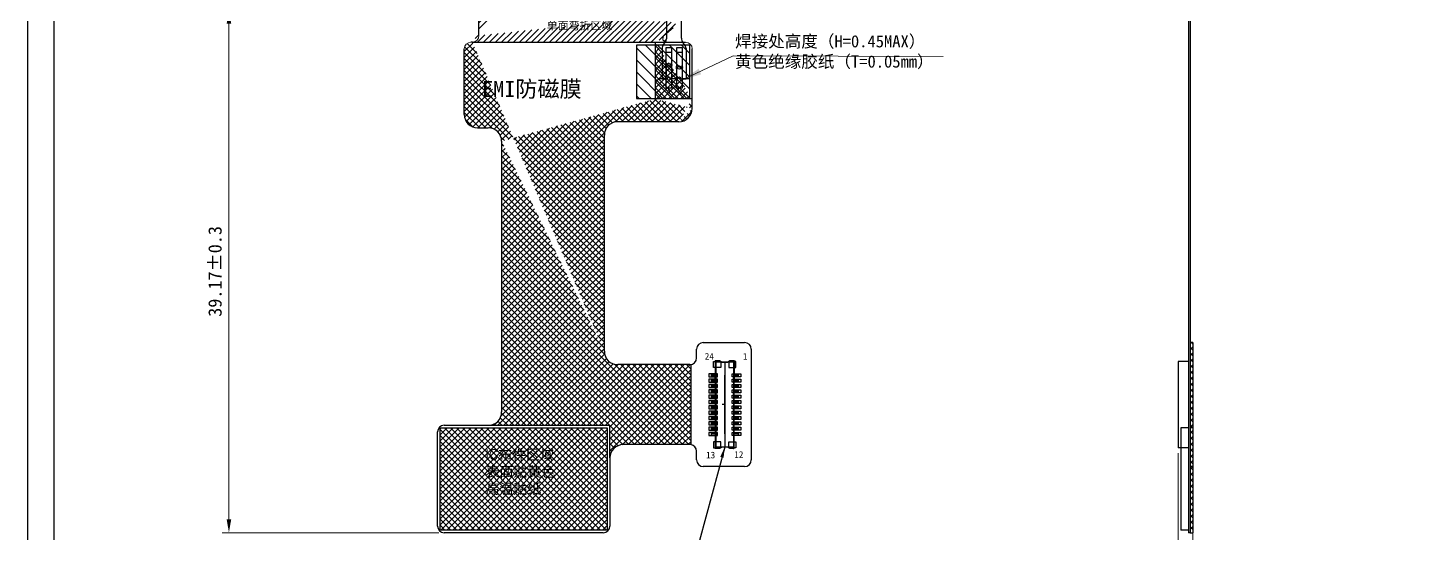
# Model space of a CAD drawing. Header units: millimetres. Extents: x 1266 to 1513, y 338 to 493.
# Drawn here: x 1266.3 to 1370, y 389.6 to 427.5 of the extents above; entities that cross this region are included whole.
import ezdxf

# ---------------------------------------------------------------- set-up
doc = ezdxf.new("R2010")
doc.units = ezdxf.units.MM
for name, color, linetype in [('', 7, 'Continuous'), ('01_ALL_AXES', 7, 'Continuous'), ('dim', 3, 'Continuous'), ('DWG', 7, 'Continuous'), ('FPC', 30, 'Continuous'), ('FPC-LED', 4, 'Continuous'), ('Frame', 7, 'Continuous'), ('M2', 4, 'Continuous')]:
    doc.layers.add(name, color=color, linetype=linetype)
doc.layers.add('BLU', color=7, linetype='Continuous', lineweight=9)
doc.styles.add('1', font='', dxfattribs={"height": 5})
doc.styles.add('LXH_TEXT', font='txt.shx')
doc.styles.add('宋体', font='')
doc.styles.add('宝明', font='simhei.ttf')
doc.styles.get('1').set_extended_font_data('KaiTi_GB2312')
doc.styles.get('宋体').set_extended_font_data('SimSun')
doc.dimstyles.new('0.7', dxfattribs={"dimscale": 0.7, "dimtxt": 2, "dimasz": 2, "dimexe": 1, "dimexo": 0.625, "dimtad": 1, "dimdsep": 46, "dimtxsty": '宋体', "dimcen": 0, "dimadec": 0, "dimazin": 0, "dimtfac": 1, "dimtmove": 0, "dimatfit": 0, "dimfxl": 1, "dimlwd": 15, "dimlwe": 15, "dimarcsym": 0})
doc.dimstyles.new('dim', dxfattribs={"dimscale": 0.8, "dimtxt": 4, "dimasz": 2.5, "dimexe": 0.5, "dimexo": 0, "dimgap": 0.5, "dimtad": 1, "dimlfac": 0.5, "dimzin": 1, "dimdsep": 46, "dimtxsty": '1', "dimcen": 0, "dimclrd": 3, "dimclre": 3, "dimclrt": 3, "dimadec": 0, "dimazin": 0, "dimtm": 1e-09, "dimtfac": 1, "dimtofl": 0, "dimtmove": 1, "dimatfit": 3, "dimfxl": 1, "dimtolj": 1, "dimtzin": 0, "dimarcsym": 0})
doc.dimstyles.new('标准', dxfattribs={"dimtxt": 1.8, "dimasz": 1.5, "dimexe": 0.5, "dimexo": 0.4, "dimgap": 0.1, "dimtad": 1, "dimzin": 1, "dimdsep": 46, "dimtxsty": '宋体', "dimblk": 'CLOSEDBLANK', "dimcen": 0.09, "dimclrd": 96, "dimclre": 96, "dimclrt": 3, "dimadec": 0, "dimazin": 0, "dimtfac": 1, "dimtofl": 0, "dimtmove": 0, "dimatfit": 1, "dimldrblk": 'CLOSEDBLANK', "dimfxl": 1, "dimtolj": 1, "dimlwd": 0, "dimlwe": 0, "dimarcsym": 0})

# ---------------------------------------------------------------- blocks, each defined once
blk = doc.blocks.new('f')
h = blk.add_hatch()
h.set_pattern_fill('ANSI31', color=2, scale=0.2, style=0)
h.set_pattern_definition([(45, (236.8483, 0), (-0.4490128, 0.4490128), [])])
h.paths.add_polyline_path([(485.95, 191.79), (481.95, 191.79), (481.95, 187.79), (485.95, 187.79)])
at = {"color": 2}
for p, q in [((481.95, 191.79), (485.95, 191.79)), ((481.95, 187.79), (481.95, 191.79)), ((485.95, 191.79), (485.95, 187.79)), ((485.95, 187.79), (481.95, 187.79))]:
    blk.add_line(p, q, dxfattribs=at)
blk = doc.blocks.new('*D104')
at = {"color": 7, "lineweight": 0, "transparency": 16777216}
for p, q in [((1296.66, 428.79), (1280.88, 428.79)), ((1281.38, 427.79), (1281.38, 390.62)), ((1297.12, 389.62), (1280.88, 389.62))]:
    blk.add_line(p, q, dxfattribs=at)
at = {"color": 7, "transparency": 16777216}
for points in [[(1281.21, 427.79), (1281.55, 427.79), (1281.38, 428.79)], [(1281.21, 390.62), (1281.55, 390.62), (1281.38, 389.62)]]:
    blk.add_solid(points, dxfattribs=at)
at = {"layer": 'Defpoints', "color": 0, "transparency": 16777216}
for p in [(1297.06, 428.79), (1281.38, 389.62), (1297.52, 389.62)]:
    blk.add_point(p, dxfattribs=at)
at = {"color": 7, "transparency": 16777216, "insert": (1280.34, 409.21), "char_height": 1, "attachment_point": 5, "rotation": 90, "style": '宋体'}
blk.add_mtext('\\A1;39.17%%P0.3', dxfattribs=at)
blk = doc.blocks.new('_ClosedBlank')
at = {"color": 0, "linetype": 'ByBlock', "lineweight": -2}
for p, q in [((-1, 0.17), (0, 0)), ((-1, 0.17), (-1, -0.17)), ((0, 0), (-1, -0.17))]:
    blk.add_line(p, q, dxfattribs=at)
blk = doc.blocks.new('*D106')
at = {"color": 7, "lineweight": 0, "transparency": 16777216}
for p, q in [((1352.57, 395.59), (1352.57, 385.21)), ((1353.67, 389.62), (1353.67, 385.21)), ((1351.57, 385.71), (1350.57, 385.71)), ((1354.67, 385.71), (1363.11, 385.71))]:
    blk.add_line(p, q, dxfattribs=at)
at = {"color": 7, "transparency": 16777216}
for points in [[(1351.57, 385.87), (1351.57, 385.54), (1352.57, 385.71)], [(1354.67, 385.87), (1354.67, 385.54), (1353.67, 385.71)]]:
    blk.add_solid(points, dxfattribs=at)
at = {"layer": 'Defpoints', "color": 0, "transparency": 16777216}
for p in [(1352.57, 395.99), (1353.67, 390.02), (1353.67, 385.71)]:
    blk.add_point(p, dxfattribs=at)
at = {"color": 7, "transparency": 16777216, "insert": (1359.52, 386.75), "char_height": 1, "attachment_point": 5, "style": '宋体'}
blk.add_mtext('\\A1;1.10%%p0.2', dxfattribs=at)
blk = doc.blocks.new('000')
at = {"layer": 'M2'}
for p, q in [((467.33, -265.46), (467.33, -261.06)), ((467.33, -264.68), (467.33, -262.06)), ((467.33, -263.26), (467.15, -263.26))]:
    blk.add_line(p, q, dxfattribs=at)
for points in [[(467.03, -260.03), (467.03, -260.48), (466.5, -260.48), (466.5, -260.03)], [(467.63, -260.03), (467.63, -260.48), (468.16, -260.48), (468.16, -260.03)], [(466.78, -261.18), (466.78, -260.95), (466.13, -260.95), (466.13, -261.18)], [(467.88, -261.18), (467.88, -260.95), (468.53, -260.95), (468.53, -261.18)], [(466.78, -261.58), (466.78, -261.35), (466.13, -261.35), (466.13, -261.58)], [(466.78, -261.98), (466.78, -261.75), (466.13, -261.75), (466.13, -261.98)], [(466.78, -262.38), (466.78, -262.15), (466.13, -262.15), (466.13, -262.38)], [(467.88, -261.58), (467.88, -261.35), (468.53, -261.35), (468.53, -261.58)], [(467.88, -261.98), (467.88, -261.75), (468.53, -261.75), (468.53, -261.98)], [(467.88, -262.38), (467.88, -262.15), (468.53, -262.15), (468.53, -262.38)], [(466.78, -262.78), (466.78, -262.55), (466.13, -262.55), (466.13, -262.78)], [(466.78, -263.18), (466.78, -262.95), (466.13, -262.95), (466.13, -263.18)], [(466.78, -263.58), (466.78, -263.35), (466.13, -263.35), (466.13, -263.58)], [(467.88, -262.78), (467.88, -262.55), (468.53, -262.55), (468.53, -262.78)], [(467.88, -263.18), (467.88, -262.95), (468.53, -262.95), (468.53, -263.18)], [(467.88, -263.58), (467.88, -263.35), (468.53, -263.35), (468.53, -263.58)], [(466.78, -263.98), (466.78, -263.75), (466.13, -263.75), (466.13, -263.98)], [(466.78, -264.38), (466.78, -264.15), (466.13, -264.15), (466.13, -264.38)], [(467.88, -263.98), (467.88, -263.75), (468.53, -263.75), (468.53, -263.98)], [(467.88, -264.38), (467.88, -264.15), (468.53, -264.15), (468.53, -264.38)], [(466.78, -264.78), (466.78, -264.55), (466.13, -264.55), (466.13, -264.78)], [(466.78, -265.18), (466.78, -264.95), (466.13, -264.95), (466.13, -265.18)], [(466.78, -265.58), (466.78, -265.35), (466.13, -265.35), (466.13, -265.58)], [(467.88, -264.78), (467.88, -264.55), (468.53, -264.55), (468.53, -264.78)], [(467.88, -265.18), (467.88, -264.95), (468.53, -264.95), (468.53, -265.18)], [(467.88, -265.58), (467.88, -265.35), (468.53, -265.35), (468.53, -265.58)], [(467.03, -266.49), (467.03, -266.04), (466.5, -266.04), (466.5, -266.49)], [(467.63, -266.49), (467.63, -266.04), (468.16, -266.04), (468.16, -266.49)]]:
    blk.add_lwpolyline(points, close=True, dxfattribs=at)

msp = doc.modelspace()

# ---------------------------------------------------------------- hatches: boundary and pattern name
h = msp.add_hatch()
h.set_pattern_fill('ANSI31', color=256, scale=0.1, style=0)
h.set_pattern_definition([(45, (-11.26362, -2.1284), (-0.2245064, 0.2245064), [])])
edge = h.paths.add_edge_path()
edge.add_line((1299.643, 426.395), (1313.357, 426.396))
edge.add_arc((1314.208, 426.697), 0.302, 180.11798, 265.62485)
edge.add_arc((1314.206, 426.694), 0.3, 126.32076, 180)
edge.add_line((1314.028, 426.936), (1314.694, 427.489))
edge.add_arc((1314.364, 427.893), 0.522, 309.2977, 360.48458)
edge.add_line((1314.886, 428.491), (1314.886, 427.888))
edge.add_line((1301.121, 428.491), (1314.886, 428.491))
edge.add_line((1300.121, 426.896), (1300.121, 428.491))
edge.add_line((1301.121, 428.491), (1300.121, 428.491))
edge.add_arc((1299.618, 426.897), 0.502, 274.37515, 359.88202)
h.paths.add_polyline_path([(1305.066, 428.107), (1310.438, 428.107), (1310.438, 427.016), (1305.066, 427.016)], flags=24)
h = msp.add_hatch()
h.set_pattern_fill('ANSI37', color=5, scale=0.1, style=0)
edge = h.paths.add_edge_path()
edge.add_line((1299.643, 426.395), (1313.357, 426.396))
edge.add_arc((1299.53, 425.895), 0.5, 90, 180)
edge.add_line((1299.03, 420.971), (1299.03, 425.895))
edge.add_arc((1300.03, 420.971), 1, 180, 270)
edge.add_line((1300.03, 419.971), (1300.83, 419.971))
edge.add_arc((1300.83, 418.971), 1, 360, 450)
edge.add_line((1313.357, 422.145), (1313.357, 426.396))
edge.add_line((1316.119, 422.145), (1313.357, 422.145))
edge.add_line((1316.119, 421.435), (1316.119, 422.145))
edge.add_arc((1315.119, 421.435), 1, 270, 360)
edge.add_line((1315.119, 420.435), (1310.53, 420.435))
edge.add_arc((1310.53, 419.435), 1, 90, 180)
edge.add_line((1309.53, 403.221), (1309.53, 419.435))
edge.add_line((1301.83, 418.971), (1301.83, 398.671))
edge.add_arc((1300.83, 398.671), 1, 270, 360)
edge.add_line((1300.83, 397.671), (1309.948, 397.671))
edge.add_line((1309.948, 395.221), (1309.948, 397.671))
edge.add_arc((1310.948, 395.221), 1, 90, 180)
edge.add_line((1316.009, 396.221), (1310.948, 396.221))
edge.add_line((1316.009, 402.221), (1316.009, 396.221))
edge.add_line((1315.944, 402.221), (1310.53, 402.221))
edge.add_arc((1310.53, 403.221), 1, 180, 270)
h.paths.add_polyline_path([(1300.07, 423.805), (1308.378, 423.805), (1308.378, 421.607), (1300.07, 421.607)], flags=24)
h = msp.add_hatch()
h.set_pattern_fill('ANSI37', color=256, scale=0.1, style=0)
h.paths.add_polyline_path([(1353.67, 403.874), (1353.47, 403.874), (1353.47, 394.574), (1353.67, 394.574)])
h = msp.add_hatch()
h.set_pattern_fill('ANSI37', color=2, scale=0.1, style=0)
h.paths.add_polyline_path([(1297.218, 397.471), (1309.748, 397.471), (1309.748, 389.821), (1297.218, 389.821)])
h.paths.add_polyline_path([(1300.425, 396.053), (1306.435, 396.053), (1306.435, 391.818), (1300.425, 391.818)], flags=24)
h = msp.add_hatch()
h.set_pattern_fill('ANSI37', color=26, scale=0.1, style=0)
h.paths.add_polyline_path([(1353.47, 389.621), (1353.67, 389.621), (1353.67, 397.471), (1353.47, 397.471)])

# ---------------------------------------------------------------- linework, layer by layer
at = {"color": 30}
msp.add_line((1300.121, 426.896), (1300.121, 428.491), dxfattribs=at)
at = {"color": 30, "linetype": 'Continuous'}
for p, q in [((1299.03, 420.971), (1299.03, 425.895)), ((1316.119, 422.145), (1313.357, 422.145)), ((1300.03, 419.971), (1300.83, 419.971)), ((1315.119, 420.435), (1310.53, 420.435)), ((1301.83, 418.971), (1301.83, 398.671)), ((1309.53, 403.221), (1309.53, 419.435)), ((1316.452, 402.724), (1316.452, 403.374)), ((1316.952, 403.874), (1320.052, 403.874)), ((1320.552, 403.374), (1320.552, 395.074)), ((1315.944, 402.221), (1310.53, 402.221)), ((1297.018, 390.121), (1297.018, 397.171)), ((1297.518, 397.671), (1300.83, 397.671)), ((1316.009, 396.221), (1310.948, 396.221)), ((1309.948, 395.221), (1309.948, 390.121)), ((1316.452, 395.074), (1316.452, 395.724)), ((1320.052, 394.574), (1316.952, 394.574)), ((1309.448, 389.621), (1297.518, 389.621))]:
    msp.add_line(p, q, dxfattribs=at)
for p, q in [((1314.157, 423.644), (1313.622, 423.644)), ((1315.892, 423.644), (1315.357, 423.644)), ((1300.83, 397.671), (1309.948, 397.671)), ((1309.948, 395.221), (1309.948, 397.671))]:
    msp.add_line(p, q)
at = {"color": 7, "linetype": 'Continuous'}
for p, q in [((1353.67, 403.874), (1353.47, 403.874)), ((1353.47, 403.874), (1353.47, 394.574)), ((1353.67, 403.874), (1353.67, 394.574)), ((1317.848, 402.521), (1317.848, 401.491)), ((1317.848, 402.521), (1318.168, 402.521)), ((1317.908, 402.421), (1319.208, 402.421)), ((1317.908, 396.021), (1317.908, 402.421)), ((1318.168, 402.521), (1318.358, 402.401)), ((1318.358, 402.401), (1318.758, 402.401)), ((1318.758, 402.401), (1318.948, 402.521)), ((1318.948, 402.521), (1319.268, 402.521)), ((1319.208, 402.421), (1319.208, 396.021)), ((1319.268, 402.521), (1319.268, 401.491)), ((1352.57, 402.451), (1352.57, 395.991)), ((1353.34, 402.451), (1352.57, 402.451)), ((1317.848, 401.091), (1317.848, 401.351)), ((1319.268, 401.351), (1319.268, 401.091)), ((1317.848, 400.951), (1317.848, 395.921)), ((1319.268, 395.921), (1319.268, 400.951)), ((1297.218, 397.471), (1309.748, 397.471)), ((1297.218, 389.821), (1297.218, 397.471)), ((1309.748, 397.471), (1309.748, 389.821)), ((1352.77, 397.471), (1352.77, 389.821)), ((1353.34, 397.471), (1352.77, 397.471)), ((1318.168, 395.921), (1317.848, 395.921)), ((1319.208, 396.021), (1317.908, 396.021)), ((1318.358, 396.041), (1318.168, 395.921)), ((1318.758, 396.041), (1318.358, 396.041)), ((1318.948, 395.921), (1318.758, 396.041)), ((1319.268, 395.921), (1318.948, 395.921)), ((1353.34, 395.991), (1352.57, 395.991)), ((1353.67, 394.574), (1353.47, 394.574)), ((1309.748, 389.821), (1297.218, 389.821)), ((1353.34, 389.821), (1352.77, 389.821))]:
    msp.add_line(p, q, dxfattribs=at)
at = {"color": 3}
msp.add_line((1318.558, 402.401), (1318.558, 396.041), dxfattribs=at)
at = {"color": 7}
msp.add_line((1316.009, 402.221), (1316.009, 396.221), dxfattribs=at)
at = {"color": 2, "linetype": 'Continuous'}
for p, q in [((1317.558, 401.491), (1317.848, 401.491)), ((1317.558, 401.351), (1317.558, 401.491)), ((1317.848, 401.351), (1317.558, 401.351)), ((1319.268, 401.491), (1319.558, 401.491)), ((1319.558, 401.351), (1319.268, 401.351)), ((1319.558, 401.491), (1319.558, 401.351)), ((1317.558, 401.091), (1317.848, 401.091)), ((1317.558, 400.951), (1317.558, 401.091)), ((1317.848, 400.951), (1317.558, 400.951)), ((1317.558, 400.691), (1317.848, 400.691)), ((1317.558, 400.551), (1317.558, 400.691)), ((1317.848, 400.551), (1317.558, 400.551)), ((1317.558, 400.291), (1317.848, 400.291)), ((1317.558, 400.151), (1317.558, 400.291)), ((1319.268, 401.091), (1319.558, 401.091)), ((1319.558, 400.951), (1319.268, 400.951)), ((1319.268, 400.691), (1319.558, 400.691)), ((1319.558, 400.551), (1319.268, 400.551)), ((1319.268, 400.291), (1319.558, 400.291)), ((1319.558, 401.091), (1319.558, 400.951)), ((1319.558, 400.691), (1319.558, 400.551)), ((1319.558, 400.291), (1319.558, 400.151)), ((1317.848, 400.151), (1317.558, 400.151)), ((1317.558, 399.891), (1317.848, 399.891)), ((1317.558, 399.751), (1317.558, 399.891)), ((1317.848, 399.751), (1317.558, 399.751)), ((1317.558, 399.491), (1317.848, 399.491)), ((1317.558, 399.351), (1317.558, 399.491)), ((1317.848, 399.351), (1317.558, 399.351)), ((1319.558, 400.151), (1319.268, 400.151)), ((1319.268, 399.891), (1319.558, 399.891)), ((1319.558, 399.751), (1319.268, 399.751)), ((1319.268, 399.491), (1319.558, 399.491)), ((1319.558, 399.351), (1319.268, 399.351)), ((1319.558, 399.891), (1319.558, 399.751)), ((1319.558, 399.491), (1319.558, 399.351)), ((1317.558, 399.091), (1317.848, 399.091)), ((1317.558, 398.951), (1317.558, 399.091)), ((1317.848, 398.951), (1317.558, 398.951)), ((1317.558, 398.691), (1317.848, 398.691)), ((1317.558, 398.551), (1317.558, 398.691)), ((1317.848, 398.551), (1317.558, 398.551)), ((1317.558, 398.291), (1317.848, 398.291)), ((1317.558, 398.151), (1317.558, 398.291)), ((1317.848, 398.151), (1317.558, 398.151)), ((1319.268, 399.091), (1319.558, 399.091)), ((1319.558, 398.951), (1319.268, 398.951)), ((1319.268, 398.691), (1319.558, 398.691)), ((1319.558, 398.551), (1319.268, 398.551)), ((1319.268, 398.291), (1319.558, 398.291)), ((1319.558, 398.151), (1319.268, 398.151)), ((1319.558, 399.091), (1319.558, 398.951)), ((1319.558, 398.691), (1319.558, 398.551)), ((1319.558, 398.291), (1319.558, 398.151)), ((1317.558, 397.891), (1317.848, 397.891)), ((1317.558, 397.751), (1317.558, 397.891)), ((1317.848, 397.751), (1317.558, 397.751)), ((1317.558, 397.491), (1317.848, 397.491)), ((1317.558, 397.351), (1317.558, 397.491)), ((1317.848, 397.351), (1317.558, 397.351)), ((1319.268, 397.891), (1319.558, 397.891)), ((1319.558, 397.751), (1319.268, 397.751)), ((1319.268, 397.491), (1319.558, 397.491)), ((1319.558, 397.351), (1319.268, 397.351)), ((1319.558, 397.891), (1319.558, 397.751)), ((1319.558, 397.491), (1319.558, 397.351)), ((1317.558, 397.091), (1317.848, 397.091)), ((1317.558, 396.951), (1317.558, 397.091)), ((1317.558, 396.951), (1317.848, 396.951)), ((1319.268, 397.091), (1319.558, 397.091)), ((1319.268, 396.951), (1319.558, 396.951)), ((1319.558, 397.091), (1319.558, 396.951))]:
    msp.add_line(p, q, dxfattribs=at)
at = {"color": 26, "linetype": 'Continuous'}
for p, q in [((1353.67, 397.471), (1353.47, 397.471)), ((1353.47, 397.471), (1353.47, 389.621)), ((1353.67, 397.471), (1353.67, 389.621))]:
    msp.add_line(p, q, dxfattribs=at)
at = {"color": 26}
msp.add_line((1353.47, 389.621), (1353.67, 389.621), dxfattribs=at)
at = {"color": 30}
for centre, radius, start, end in [((1316.952, 403.374), 0.5, 90.01388, 179.98612), ((1320.052, 403.374), 0.5, 0.01388, 89.98612), ((1310.53, 403.221), 1, 180, 270), ((1315.946, 402.727), 0.506, 269.78236, 359.70202), ((1300.83, 398.671), 1, 270, 0), ((1310.948, 395.221), 1, 90, 180), ((1315.953, 395.724), 0.5, 359.99062, 83.53102), ((1316.952, 395.074), 0.5, 180.01388, 269.98612), ((1320.052, 395.074), 0.5, 270.01388, 359.98612)]:
    msp.add_arc(centre, radius, start, end, dxfattribs=at)
at = {"color": 30, "linetype": 'Continuous'}
for centre, start, end in [((1297.518, 397.171), 90, 180), ((1297.518, 390.121), 180, 270), ((1309.448, 390.121), 270, 360)]:
    msp.add_arc(centre, 0.5, start, end, dxfattribs=at)
at = {"color": 40, "linetype": 'Continuous'}
msp.add_open_spline([(1319.208, 395.921), (1319.215, 395.921), (1319.227, 395.923), (1319.244, 395.932), (1319.257, 395.945), (1319.266, 395.962), (1319.268, 395.974), (1319.268, 395.981)], degree=3, dxfattribs=at)
at = {"layer": '01_ALL_AXES', "color": 30, "linetype": 'Continuous'}
for p, q in [((1313.357, 422.145), (1313.357, 426.396)), ((1316.119, 422.145), (1316.119, 425.895)), ((1316.119, 421.435), (1316.119, 422.145))]:
    msp.add_line(p, q, dxfattribs=at)
at = {"layer": 'DWG', "color": 30, "lineweight": 0}
for centre, radius, start, end in [((1299.53, 425.895), 0.5, 90, 180), ((1299.618, 426.897), 0.502, 274.37515, 359.88202), ((1314.208, 426.697), 0.302, 180.11798, 265.62485), ((1315.619, 425.895), 0.5, 0, 90)]:
    msp.add_arc(centre, radius, start, end, dxfattribs=at)
at = {"layer": 'FPC', "color": 2, "ltscale": 2}
for p, q in [((1314.207, 426.7), (1314.207, 428.791)), ((1315.307, 426.7), (1315.307, 428.791)), ((1313.969, 426.23), (1314.095, 426.384)), ((1315.545, 426.23), (1315.419, 426.384)), ((1313.857, 425.914), (1313.857, 423.644)), ((1314.157, 424.844), (1314.157, 425.644)), ((1314.157, 425.644), (1314.557, 425.644)), ((1314.557, 425.644), (1314.557, 424.844)), ((1314.957, 425.644), (1315.357, 425.644)), ((1314.957, 424.644), (1314.957, 425.644)), ((1315.357, 425.644), (1315.357, 424.644)), ((1315.657, 425.914), (1315.657, 423.644)), ((1314.157, 424.544), (1314.157, 423.794)), ((1314.557, 424.544), (1314.557, 423.794)), ((1314.957, 423.794), (1314.957, 424.344)), ((1315.357, 424.344), (1315.357, 423.794)), ((1313.857, 423.644), (1314.232, 423.644)), ((1315.282, 423.644), (1315.657, 423.644))]:
    msp.add_line(p, q, dxfattribs=at)
at = {"layer": 'FPC', "color": 30}
for p, q in [((1314.028, 426.936), (1314.694, 427.489)), ((1299.643, 426.395), (1299.53, 426.395)), ((1299.643, 426.395), (1313.357, 426.396)), ((1313.357, 426.397), (1314.185, 426.396)), ((1314.185, 426.396), (1315.619, 426.395))]:
    msp.add_line(p, q, dxfattribs=at)
at = {"layer": 'FPC', "color": 7}
for points in [[(1314.157, 425.995), (1314.557, 425.995), (1314.557, 422.945), (1314.157, 422.945)], [(1314.957, 425.995), (1315.357, 425.995), (1315.357, 422.945), (1314.957, 422.945)]]:
    msp.add_lwpolyline(points, close=True, dxfattribs=at)
at = {"layer": 'FPC', "color": 2, "ltscale": 2}
msp.add_lwpolyline([(1315.032, 423.644), (1314.482, 423.644)], dxfattribs=at)
for centre in [(1314.357, 424.694), (1315.157, 424.494)]:
    msp.add_circle(centre, 0.125, dxfattribs=at)
for centre, radius, start, end in [((1314.357, 425.914), 0.5, 140.84611, 180), ((1313.707, 426.7), 0.5, 320.84611, 0), ((1315.807, 426.7), 0.5, 180, 219.15389), ((1315.157, 425.914), 0.5, 0, 39.15389), ((1314.357, 424.694), 0.25, 143.1301, 216.8699), ((1314.357, 424.694), 0.25, 323.1301, 36.8699), ((1315.157, 424.494), 0.25, 143.1301, 216.8699), ((1315.157, 424.494), 0.25, 323.1301, 36.8699), ((1314.357, 423.644), 0.25, 143.1301, 180), ((1314.357, 423.644), 0.125, 0, 180), ((1314.357, 423.644), 0.25, 0, 36.8699), ((1315.157, 423.644), 0.25, 143.1301, 180), ((1315.157, 423.644), 0.125, 0, 180), ((1315.157, 423.644), 0.25, 0, 36.8699)]:
    msp.add_arc(centre, radius, start, end, dxfattribs=at)
at = {"layer": 'FPC', "color": 30}
for centre, radius, start, end in [((1314.206, 426.694), 0.3, 126.32076, 180), ((1300.03, 420.971), 1, 180, 270), ((1315.119, 421.435), 1, 270, 0), ((1300.83, 418.971), 1, 360, 90), ((1310.53, 419.435), 1, 90, 180)]:
    msp.add_arc(centre, radius, start, end, dxfattribs=at)
at = {"layer": 'FPC-LED', "color": 30}
for p, q in [((1353.34, 429.491), (1353.34, 389.621)), ((1353.47, 429.375), (1353.47, 389.621)), ((1353.47, 389.621), (1353.34, 389.621)), ((1353.47, 389.621), (1353.34, 389.621))]:
    msp.add_line(p, q, dxfattribs=at)
at = {"layer": 'Frame', "color": 7}
for points in [[(1512.884, 493.372), (1266.286, 493.372), (1266.286, 337.594), (1512.884, 337.594)], [(1510.937, 339.541), (1268.286, 339.541), (1268.286, 491.425), (1510.937, 491.425)]]:
    msp.add_lwpolyline(points, close=True, dxfattribs=at)

# ---------------------------------------------------------------- block references
at = {"xscale": -1}
msp.add_blockref('f', (1797.891, 234.395), dxfattribs=at)
at = {"color": 3}
msp.add_blockref('000', (851.226, 662.484), dxfattribs=at)

# ---------------------------------------------------------------- texts
at = {"layer": '', "color": 0, "insert": (1300.617, 395.861), "char_height": 0.768, "width": 5.62219, "attachment_point": 1, "style": 'LXH_TEXT'}
msp.add_mtext('IC{\\fSimSun|b0|i0|c134|p2;布件区域\\P表面贴黄色高温贴纸}', dxfattribs=at)
at = {"color": 6, "insert": (1305.216, 427.957), "char_height": 0.6, "width": 5.11681, "attachment_point": 1, "style": '宋体'}
msp.add_mtext('{\\fSimSun|b0|i0|c134|p54;单面弯折区域}', dxfattribs=at)
at = {"color": 7, "char_height": 0.5, "width": 0.6937, "attachment_point": 1, "style": '宝明'}
for s, insert in [('24', (1317.062, 403.094)), ('1', (1319.925, 403.09)), ('13', (1317.164, 395.692)), ('12', (1319.279, 395.728))]:
    msp.add_mtext(s, dxfattribs=dict(at, insert=insert))
at = {"layer": 'BLU', "color": 7, "lineweight": 5, "style": '宋体'}
for s, p in [('A', (1314.196, 422.454)), ('K', (1315.027, 422.452))]:
    msp.add_text(s, height=0.407, dxfattribs=at).set_placement(p)
at = {"layer": 'dim', "color": 7, "insert": (1319.33, 426.923), "char_height": 0.91079, "width": 15.6042, "attachment_point": 1, "style": '宋体'}
msp.add_mtext('焊接处高度（H=0.45MAX）\\P黄色绝缘胶纸（T=0.05mm）', dxfattribs=at)
at = {"layer": 'dim', "color": 6, "insert": (1300.374, 423.501), "char_height": 1.21651, "width": 8.5541, "attachment_point": 1, "style": '宝明'}
msp.add_mtext('{\\fSimSun|b0|i0|c134|p2;EMI防磁膜}', dxfattribs=at)

# ---------------------------------------------------------------- dimensions: what is measured, and where the dimension line sits
dim = msp.add_linear_dim(base=(1281.38, 389.621), p1=(1297.062, 428.791), p2=(1297.518, 389.621), angle=90, text='<>%%P0.3', dimstyle='标准', override={"dimtxt": 1, "dimasz": 1, "dimgap": 0.5, "dimsah": 1, "dimclrd": 7, "dimclre": 7, "dimclrt": 7})
dim.commit()
dim.dimension.update_dxf_attribs({"geometry": '*D104', "text_midpoint": (1281.38, 409.206), "dimtype": 160})
dim = msp.add_linear_dim(base=(1353.67, 385.707), p1=(1352.57, 395.991), p2=(1353.67, 390.021), text='<>%%p0.2', dimstyle='标准', override={"dimtxt": 1, "dimasz": 1, "dimgap": 0.5, "dimdec": 2, "dimsah": 1, "dimclrd": 7, "dimclre": 7, "dimclrt": 7})
dim.commit()
dim.dimension.update_dxf_attribs({"geometry": '*D106', "text_midpoint": (1359.52, 385.707), "dimtype": 160})

# ---------------------------------------------------------------- leaders
at = {"layer": 'dim', "color": 7}
for points, dimstyle, override in [([(1315.429, 423.6), (1319.187, 425.376), (1334.935, 425.317)], '0.7', {"dimtxsty": '宋体'}), ([(1318.558, 396.041), (1315.335, 384.185), (1294.304, 384.185)], 'dim', {"dimtxt": 1, "dimasz": 1, "dimtxsty": '宝明', "dimclrd": 7, "dimfxl": 1.25})]:
    msp.add_leader(points, dimstyle=dimstyle, override=override, dxfattribs=at)

doc.saveas('drawing.dxf')
